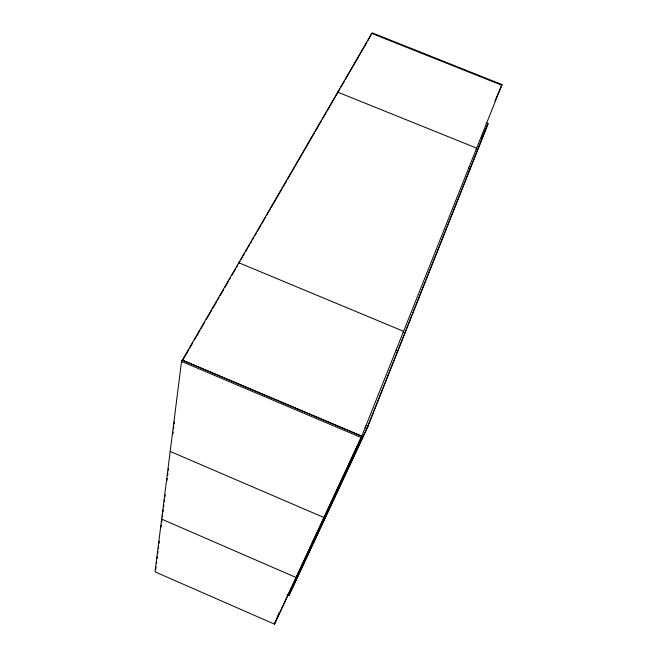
<?xml version="1.0" encoding="UTF-8"?>
<svg xmlns="http://www.w3.org/2000/svg" width="657" height="657" viewBox="0 0 657 657"><rect width="100%" height="100%" fill="white"/><g stroke="black" fill="none" stroke-linecap="round" stroke-linejoin="round"><path stroke-width="0.99" d="M181.529 361.416L155.003 571.836L274.478 624.15L361.194 437.562L501.751 85.213L371.747 33.425L181.529 361.416L361.194 437.562M182.12 361.227L182.26 360.159L361.728 436.207M155.668 569.759L156.054 566.712M156.448 563.665L156.703 561.636M157.089 558.59L157.352 556.553M157.737 553.506L157.992 551.478M158.378 548.431L158.641 546.402M159.027 543.355L159.281 541.327M161.088 527.103L161.351 525.074M161.737 522.028L161.992 519.999M162.378 516.952L162.632 514.932M163.018 511.893L163.281 509.873M163.667 506.843L163.922 504.814M164.307 501.784L164.562 499.763M164.948 496.725L165.203 494.705M167.001 480.546L167.264 478.518M167.65 475.487L167.905 473.467M168.291 470.428L168.545 468.408M172.914 433.998L173.177 431.969M173.563 428.931L173.818 426.91M174.204 423.872L174.458 421.843M182.055 362.097L182.309 360.069L361.769 436.117L274.93 623.041M371.747 33.425L367.863 40.718M486.738 126.817L487.092 125.898L481.803 138.027M501.776 85.139L501.997 84.556L372.182 32.85L371.796 33.367M286.986 594.823L288.866 595.644L366.984 428.578L488.061 123.697L486.164 122.941M367.23 427.699L488.061 123.697M324.542 516.246L324.008 517.568L170.179 451.441M328.902 510.029L329.773 507.853M314.826 539.849L313.98 541.926L312.1 541.113M288.866 595.644L367.928 426.196L366.048 425.399M296.635 576.32L296.143 577.528L161.647 519.112M274.478 624.15L277.895 615.757M278.1 615.33L279.209 612.595M494.902 100.997L501.997 84.556M501.266 86.313L501.751 85.213M476.169 149.229L476.654 148.129L337.69 92.144M469.41 170.442L470.182 168.726L468.285 167.954M403.102 332.352L403.579 331.317L238.754 262.734L238.548 263.868L240.084 261.215M397.148 352.382L397.887 350.764L395.99 349.992M182.638 360.34L188.789 349.721M189.816 347.955L192.895 342.642M194.431 339.989L200.073 330.249M201.099 328.475L204.688 322.283M206.232 319.63L211.874 309.89M212.901 308.125L216.49 301.924M217.516 300.15L219.052 297.498M220.079 295.732L223.667 289.532M224.694 287.766L228.283 281.566M229.309 279.8L230.336 278.026M231.88 275.373L235.469 269.173M236.495 267.407L237.522 265.633M241.103 259.449L242.129 257.675M243.156 255.91L244.691 253.257M245.718 251.491L247.254 248.839M248.272 247.073L249.299 245.307M250.325 243.542L251.861 240.889M252.888 239.123L253.906 237.349M254.932 235.584L256.468 232.931M257.495 231.165L261.075 224.981M262.102 223.216L265.691 217.032M266.709 215.258L270.298 209.074M271.325 207.308L282.075 188.748M283.101 186.982L286.682 180.798M287.709 179.032L314.342 133.075M315.36 131.31L321.511 120.707M322.53 118.942L326.118 112.749M327.145 110.984L339.924 88.925M340.942 87.176L344.498 81.041M345.516 79.283L366.844 42.475M365.095 427.781L366.984 428.578"/></g></svg>
